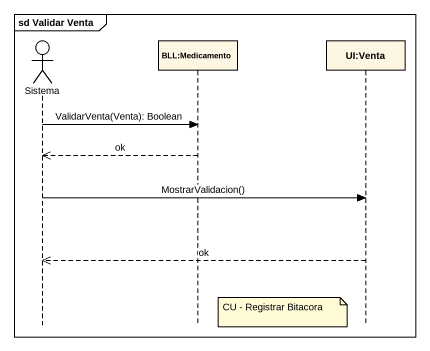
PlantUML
@startuml
mainframe sd Validar Venta
hide footbox
actor Sistema
participant "BLL:Medicamento" as BLL_Medicamento
participant "UI:Venta" as UI_Venta

Sistema -> BLL_Medicamento : ValidarVenta(Venta): Boolean
BLL_Medicamento -->> Sistema : ok
Sistema -> UI_Venta : MostrarValidacion()
UI_Venta -->> Sistema : ok
note left of UI_Venta : CU - Registrar Bitacora
@enduml
